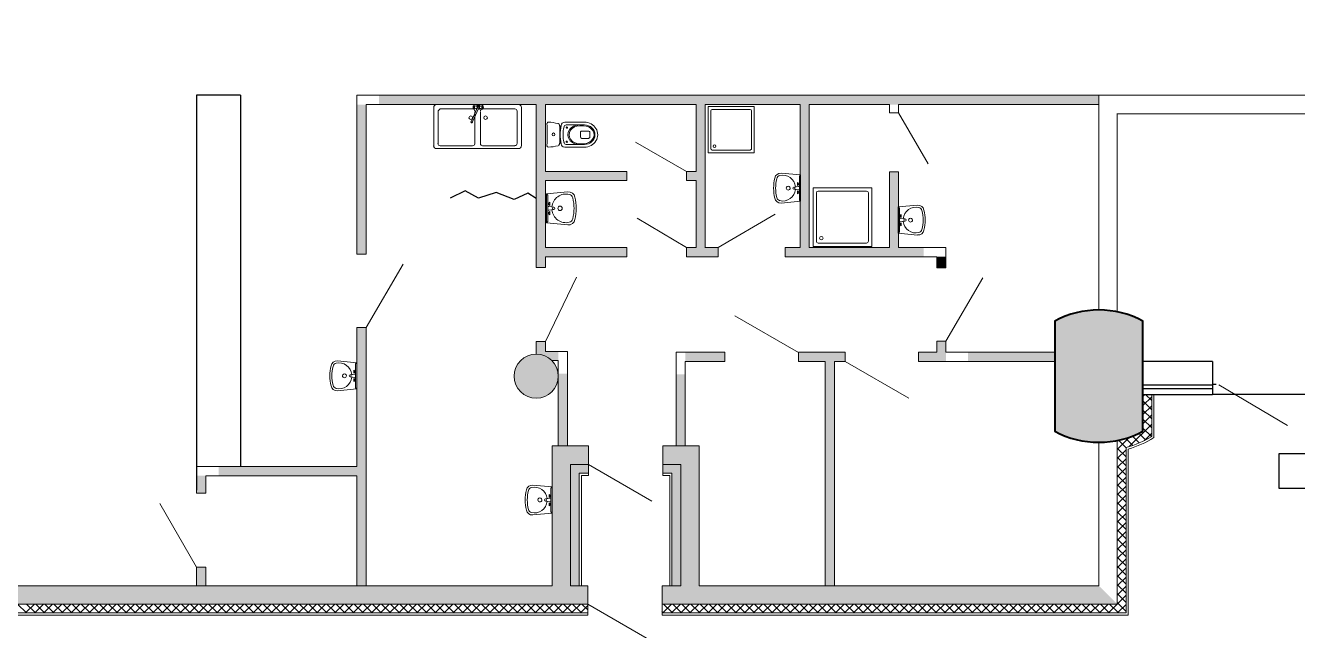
# Model space of a CAD drawing. Header units: millimetres. Extents: x 72919 to 485785, y -53256 to 338519.
# Drawn here: x 237839 to 255138, y 34315 to 42545 of the extents above; entities that cross this region are included whole.
import ezdxf

# ---------------------------------------------------------------- set-up
doc = ezdxf.new("R2010")
doc.units = ezdxf.units.MM
doc.linetypes.add('CONTI', pattern=[0])
doc.layers.add('1', color=7, linetype='Continuous')
for name, color, linetype, lineweight in [('door', 177, 'Continuous', 9), ('equipments', 137, 'CONTI', 20), ('wall', 5, 'Continuous', 40)]:
    doc.layers.add(name, color=color, linetype=linetype, lineweight=lineweight)

# ---------------------------------------------------------------- blocks, each defined once
blk = doc.blocks.new('Пилон 1')
at = {"layer": 'wall', "lineweight": 9, "ltscale": 400, "true_color": 0x000000}
h = blk.add_hatch(color=18, dxfattribs=at)
h.dxf.hatch_style = 1
edge = h.paths.add_edge_path()
edge.add_line((600, -750), (600, 750))
edge.add_arc((0, -375), 1275, 61.9275, 118.0725)
edge.add_line((-600, 750), (-600, -750))
edge.add_arc((0, 375), 1275, 241.9275, 298.0725)
at = {"layer": 'wall', "color": 0, "ltscale": 400}
blk.add_lwpolyline([(600, -750), (600, 750, 0.25), (-600, 750), (-600, -750, 0.25), (600, -750)], format="xyb", dxfattribs=at)
blk = doc.blocks.new('ваааа')
at = {"layer": 'equipments'}
for p, q in [((-369642, -1782120), (-369672, -1782444)), ((-369201, -1782120), (-369642, -1782120)), ((-369621, -1782139), (-369642, -1782120)), ((-369450, -1782139), (-369621, -1782139)), ((-369518, -1782170), (-369493, -1782145)), ((-369518, -1782170), (-369468, -1782170)), ((-369468, -1782170), (-369493, -1782145)), ((-369450, -1782139), (-369450, -1782154)), ((-369421, -1782139), (-369450, -1782139)), ((-369450, -1782154), (-369439, -1782231)), ((-369421, -1782139), (-369393, -1782139)), ((-369393, -1782154), (-369402, -1782231)), ((-369393, -1782139), (-369221, -1782139)), ((-369393, -1782139), (-369393, -1782154)), ((-369378, -1782170), (-369353, -1782145)), ((-369328, -1782170), (-369378, -1782170)), ((-369328, -1782170), (-369353, -1782145)), ((-369221, -1782139), (-369201, -1782120)), ((-369201, -1782120), (-369171, -1782444))]:
    blk.add_line(p, q, dxfattribs=at)
blk.add_circle((-369421, -1782231), 18.6, dxfattribs=at)
for centre, radius, start, end in [((-369425, -1782416), 213, 94.8865, 193.5636), ((-369421, -1782326), 33.3, 89.9999, 269.9999), ((-369421, -1782326), 33.3, 269.9999, 89.9999), ((-369418, -1782416), 213, 346.4205, 84.8429), ((-369572, -1782453), 100, 174.8668, 259.4494), ((-369568, -1782454), 65, 190.4709, 259.3154), ((-369421, -1781831), 740, 256.7936, 269.992), ((-369418, -1781846), 691, 256.4574, 269.7643), ((-369424, -1781846), 691, 270.2355, 283.5424), ((-369421, -1781831), 740, 270.0079, 283.2062), ((-369274, -1782454), 65, 280.6844, 349.5289), ((-369271, -1782453), 100, 280.5504, 5.133)]:
    blk.add_arc(centre, radius, start, end, dxfattribs=at)
blk = doc.blocks.new('пренпее')
at = {"layer": 'equipments'}
for p, q in [((-370214, -1782523), (-370482, -1782523)), ((-370214, -1782561), (-370462, -1782561)), ((-370229, -1782571), (-370278, -1782571)), ((-370249, -1782644), (-370160, -1782644)), ((-370214, -1782827), (-370463, -1782826)), ((-370229, -1782817), (-370278, -1782817)), ((-370269, -1782724), (-370269, -1782664)), ((-370249, -1782744), (-370161, -1782744)), ((-370141, -1782724), (-370140, -1782664)), ((-370214, -1782864), (-370483, -1782864))]:
    blk.add_line(p, q, dxfattribs=at)
for centre, radius in [((-370453, -1782597), 10), ((-370635, -1782690), 20), ((-370454, -1782790), 10)]:
    blk.add_circle(centre, radius, dxfattribs=at)
for centre, radius, start, end in [((-373897, -1782689), 3177, 357.2325, 2.6453), ((-370703, -1782543), 20, 89.9389, 179.9389), ((-370721, -1783066), 543, 74.2418, 88.1438), ((-370577, -1782566), 23.8, 8.4054, 81.4725), ((-371863, -1782691), 1316, 354.2712, 5.6067), ((-370541, -1782564), 12.3, 173.1661, 332.2117), ((-369976, -1782694), 568, 167.4216, 192.454), ((-370482, -1782571), 47.9, 89.9389, 179.1236), ((-370097, -1782694), 408, 165.0277, 194.8502), ((-370462, -1782591), 30, 89.9389, 179.9389), ((-370249, -1782664), 20, 89.9389, 179.9389), ((-370160, -1782664), 20, 359.9389, 89.9389), ((-370577, -1782819), 23.8, 278.4054, 351.4725), ((-370542, -1782821), 12.2, 24.5514, 187.3037), ((-370483, -1782816), 47.9, 179.9389, 269.9389), ((-370463, -1782796), 30, 179.9389, 269.9389), ((-370249, -1782724), 20, 179.9389, 269.9389), ((-370161, -1782724), 20, 269.9389, 359.9389), ((-370704, -1782843), 20, 179.9389, 269.9389), ((-370720, -1782320), 543, 271.7341, 285.6361)]:
    blk.add_arc(centre, radius, start, end, dxfattribs=at)
for centre, major_axis, ratio, start_param, end_param in [((-370282, -1782694), (158, 0), 0.838996, 1.570796, 4.712389), ((-370278, -1782694), (146, 0), 0.838114, 1.570796, 4.712389), ((-370229, -1782694), (146, 0), 0.838114, 4.712389, 7.853982), ((-370214, -1782694), (180, 0), 0.945693, 4.712389, 7.853982), ((-370214, -1782694), (143, 0), 0.925942, -1.570796, 1.570796)]:
    blk.add_ellipse(centre, major_axis=major_axis, ratio=ratio, start_param=start_param, end_param=end_param, dxfattribs=at)
blk = doc.blocks.new('цукенгш')
at = {"layer": 'equipments'}
for p, q in [((-371910, -1780247), (-371910, -1780840)), ((-371295, -1780226), (-371888, -1780226)), ((-371274, -1780840), (-371274, -1780247)), ((-371888, -1780861), (-371295, -1780861))]:
    blk.add_line(p, q, dxfattribs=at)
blk.add_lwpolyline([(-371952, -1780184), (-371952, -1780904), (-371232, -1780904), (-371232, -1780184)], close=True, dxfattribs=at)
blk.add_circle((-371334, -1780802), 21.2, dxfattribs=at)
for centre, start, end in [((-371888, -1780247), 90.0001, 180.0001), ((-371295, -1780247), 0.0001, 90.0001), ((-371888, -1780840), 180.0001, 270.0001), ((-371295, -1780840), 270.0001, 0.0001)]:
    blk.add_arc(centre, 21.2, start, end, dxfattribs=at)

msp = doc.modelspace()

# ---------------------------------------------------------------- hatches: boundary and pattern name
at = {"ltscale": 500, "true_color": 0x000000}
h = msp.add_hatch(color=18, dxfattribs=at)
h.dxf.hatch_style = 1
h.paths.add_polyline_path([(242470.07017, 41469.5098), (242345.07014, 41469.5098), (242345.07016, 39435.72336), (242470.0702, 39435.72336)])
h.paths.add_polyline_path([(244785.43379, 41594.99944), (243101.68817, 41594.99944), (243114.44568, 41469.5098), (244785.43379, 41469.5098)])
h.paths.add_polyline_path([(243101.68817, 41594.99944), (242645.07015, 41594.99944), (242645.06778, 41469.5098), (243114.44568, 41469.5098)])
h.paths.add_polyline_path([(245976.81765, 41594.99944), (244785.43379, 41594.99944), (244785.43379, 41469.5098), (244785.43379, 41469.5098), (244785.43378, 39254.8106), (244910.43375, 39254.8106), (244910.43375, 39399.8106), (246018.46975, 39399.8106), (246018.46975, 39524.8106), (244910.43375, 39524.8106), (244910.43377, 40434.66022), (246018.46975, 40434.6602), (246018.46975, 40559.40638), (244910.43375, 40559.65906), (244910.43376, 41469.5098), (245976.81765, 41469.5098)])
h.paths.add_polyline_path([(252435.43142, 41594.93111), (245976.81765, 41594.99944), (245976.81765, 41469.5098), (246958.46975, 41469.5098), (246958.46975, 40559.6602), (246828.46975, 40559.40638), (246828.46975, 40434.6602), (246958.46975, 40434.6602), (246958.46975, 39524.8106), (246828.46975, 39524.8106), (246828.46975, 39399.81063), (247258.46975, 39399.81062), (247258.46975, 39524.8106), (247083.46975, 39524.8106), (247083.46975, 41469.5098), (248373.46975, 41469.5098), (248498.46975, 41469.5098), (249588.46982, 41469.50981), (249588.46972, 41469.5098), (249713.46971, 41469.5098), (249713.46973, 41469.50981), (252435.43261, 41469.5098)])
h = msp.add_hatch(color=18, dxfattribs=at)
h.dxf.hatch_style = 1
h.paths.add_polyline_path([(248168.46975, 39399.81059), (248168.46975, 39524.81059), (248373.94205, 39524.81059), (248373.46816, 41469.5098), (248498.46975, 41469.5098), (248498.46978, 39524.81059), (249588.46975, 39524.81062), (249588.46975, 40554.54399), (249713.46973, 40554.544), (249713.46973, 39524.8106), (250055.47433, 39524.74226), (250055.47197, 39399.8106)])
h = msp.add_hatch(color=18, dxfattribs=at)
h.dxf.hatch_style = 1
h.paths.add_polyline_path([(250230.47316, 39249.8106), (250355.47316, 39249.8106), (250355.47315, 39399.8106), (250230.47315, 39399.8106)])
h = msp.add_hatch(color=18, dxfattribs=at)
h.dxf.hatch_style = 1
h.paths.add_polyline_path([(242344.07015, 36544.99944), (240465.26432, 36544.99944), (240465.26195, 36419.99944), (242344.07015, 36419.99944)])
h.paths.add_polyline_path([(240290.26432, 36420.10574), (240165.26432, 36420.10574), (240165.26432, 36223.00478), (240165.26432, 36184.99944), (240290.26432, 36184.99944)])
h.paths.add_polyline_path([(240290.26432, 35174.99944), (240165.26432, 35174.99944), (240165.26432, 34924.99944), (240290.26432, 34924.99944)])
h.paths.add_polyline_path([(242470.07014, 37774.99944), (242345.07014, 37774.99944), (242345.07014, 36544.99944), (242344.07015, 36419.99944), (242345.07015, 36419.99944), (242345.07015, 34924.99944), (242470.07015, 34924.99944)])
h.paths.add_polyline_path([(242470.07014, 38435.42315), (242345.07014, 38435.42315), (242345.07014, 37774.99944), (242470.07014, 37774.99944)])
h = msp.add_hatch(color=18, dxfattribs=at)
h.dxf.hatch_style = 1
h.paths.add_polyline_path([(244910.43377, 38244.8106), (244785.43379, 38244.8106), (244785.43379, 38074.99944, -0.2005261299), (244998.87852, 37985.8106), (245085.50211, 37985.8106), (245085.50211, 38110.8106), (244910.43377, 38110.8106)])
h.paths.add_polyline_path([(245210.43377, 37774.99944), (245085.43378, 37774.99944), (245085.43379, 36824.99944), (245210.43378, 36824.99944)])
h.paths.add_polyline_path([(245210.43377, 37810.8106), (245085.43378, 37810.81297), (245085.43378, 37774.99944), (245210.43377, 37774.99944)])
h = msp.add_hatch(color=18, dxfattribs=at)
h.dxf.hatch_style = 1
h.paths.add_polyline_path([(250230.47318, 38099.99944), (249985.47318, 38099.99944), (249985.47318, 37974.99944), (250355.47081, 37974.99944), (250355.47318, 38099.93111), (250355.47318, 38249.8106), (250230.47318, 38249.8106)])
h.paths.add_polyline_path([(251835.43379, 37974.99944), (251835.43379, 38099.99944), (250655.47318, 38099.99944), (250655.47081, 37974.99944)])
h = msp.add_hatch(color=18, dxfattribs=at)
h.dxf.hatch_style = 1
edge = h.paths.add_edge_path()
edge.add_arc((244785.43379, 37774.99944), 300, 0, 360)
h = msp.add_hatch(color=18, dxfattribs=at)
h.dxf.hatch_style = 1
h.paths.add_polyline_path([(246810.76165, 37774.99944), (246685.76166, 37774.99944), (246685.76166, 36824.99944), (246810.76165, 36824.99944)])
h.paths.add_polyline_path([(246810.76165, 37799.99944), (246685.76166, 37800.00181), (246685.76166, 37774.99944), (246810.76165, 37774.99944)])
h.paths.add_polyline_path([(247350.76341, 38099.99944), (246810.69332, 38099.99944), (246810.69332, 37974.99944), (247350.76342, 37974.99944)])
h.paths.add_polyline_path([(248985.47318, 38099.99944), (248350.76341, 38099.99944), (248350.76342, 37974.99944), (248715.48711, 37974.99944), (248715.48711, 37774.99944), (248840.48711, 37774.99944), (248840.48711, 37974.99943), (248985.47318, 37974.99943)])
h.paths.add_polyline_path([(248840.48711, 37774.99944), (248715.48711, 37774.99944), (248715.48711, 37142.77889), (248840.48711, 37142.77652)])
h.paths.add_polyline_path([(248840.48711, 37142.77652), (248715.48711, 37142.77889), (248715.48711, 35171.81691, -0.0952126726), (248840.48711, 35077.54432)])
h.paths.add_polyline_path([(248840.48711, 35077.54432, 0.0952126726), (248715.48711, 35171.81691), (248715.48711, 34924.99944), (248840.48711, 34924.99944)])
h = msp.add_hatch(color=18, dxfattribs=at)
h.dxf.hatch_style = 1
h.paths.add_polyline_path([(214453.87164, 34924.99944), (214391.11972, 34674.99944), (245480.76167, 34674.99944), (245480.76167, 34924.99944), (245250.76166, 34924.99944), (245250.76166, 36574.99944), (245495.76166, 36574.99944), (245495.76166, 36824.99944), (245000.76166, 36824.99944), (245000.76166, 34924.99944)])
h = msp.add_hatch(color=18, dxfattribs=at)
h.dxf.hatch_style = 1
h.paths.add_polyline_path([(252685.61146, 34674.99944), (252435.61146, 34924.99944), (247000.76166, 34924.99944), (247000.76166, 36824.99944), (246505.76166, 36824.99944), (246505.76166, 36574.99944), (246750.76166, 36574.99944), (246750.76166, 34924.99944), (246495.76167, 34924.99944), (246495.76167, 34674.99944)])
at = {"layer": '1', "ltscale": 500, "true_color": 0x000000}
h = msp.add_hatch(color=18, dxfattribs=at)
h.dxf.hatch_style = 1
h.paths.add_polyline_path([(252685.5776, 41344.99944), (252435.5776, 41594.99944), (252435.5776, 38650.22065), (252685.5776, 38650.22065), (252685.5776, 41344.99944)], flags=0)
h = msp.add_hatch(color=18, dxfattribs=at)
h.dxf.hatch_style = 1
h.paths.add_polyline_path([(252435.5776, 41594.99944), (252685.5776, 41344.99944), (255483.84635, 41344.99944), (255483.84635, 41594.99944), (252435.5776, 41594.99944)], flags=0)
h = msp.add_hatch(color=18, dxfattribs=at)
h.dxf.hatch_style = 1
h.paths.add_polyline_path([(252435.61146, 34924.99944), (252685.61146, 34674.99944), (252685.61146, 36899.78501), (252435.61146, 36899.78501), (252435.61146, 34924.99944)], flags=0)
at = {"layer": 'wall', "lineweight": 18, "ltscale": 0.007407, "true_color": 0x000000}
h = msp.add_hatch(color=18, dxfattribs=at)
h.dxf.hatch_style = 1
h.paths.add_polyline_path([(245370.76166, 36454.99944), (245495.76166, 36454.99944), (245495.76166, 36574.99944), (245250.76166, 36574.99944), (245250.76166, 34924.99944), (245370.76166, 34924.99944)])
h = msp.add_hatch(color=18, dxfattribs=at)
h.dxf.hatch_style = 1
h.paths.add_polyline_path([(246750.76166, 36574.99944), (246505.76166, 36574.99944), (246505.76166, 36454.99944), (246630.76166, 36454.99944), (246630.76166, 34924.99944), (246750.76166, 34924.99944)])

# ---------------------------------------------------------------- linework, layer by layer
at = {"color": 18, "ltscale": 500, "true_color": 0x000000}
for p, q in [((240165.26426, 41594.50976), (240165.26432, 36223.00478)), ((240765.26426, 41594.50977), (240765.26432, 36544.99944)), ((253983.36745, 37974.99944), (253035.43379, 37974.99714)), ((253983.36745, 37974.99944), (253983.36745, 37524.99944)), ((253035.43379, 37654.63289), (253983.36745, 37654.63285)), ((253035.43379, 37604.98999), (253983.36745, 37604.98996)), ((253983.36745, 37664.998), (254033.16678, 37664.42164)), ((253035.43379, 37524.99945), (253983.36745, 37524.99941))]:
    msp.add_line(p, q, dxfattribs=at)
for points in [[(240765.26426, 41594.5098), (240165.26426, 41594.5098)], [(244785.43375, 40192.60343), (244671.17733, 40261.62824), (244487.03618, 40177.14467), (244241.67681, 40271.28996), (243997.65527, 40193.72637), (243818.76529, 40297.40214), (243612.92555, 40198.07962)], [(244785.43375, 40192.60343), (244671.17733, 40261.62824), (244487.03618, 40177.14467), (244241.67681, 40271.28996), (243997.65527, 40193.72637), (243818.76529, 40297.40214), (243612.92555, 40198.07962)], [(258483.61141, 37524.99944), (253983.36745, 37524.99944)]]:
    msp.add_lwpolyline(points, dxfattribs=at)
msp.add_lwpolyline([(254885.61238, 36724.781), (256580.7179, 36724.77808), (256580.71708, 36245.37839), (254885.61155, 36245.38131)], close=True, dxfattribs=at)
at = {"layer": 'door', "linetype": 'ByBlock', "ltscale": 100}
for p, q in [((250113.46974, 40661.72374), (249713.46968, 41354.54404)), ((246135.64942, 40959.40638), (246828.46975, 40559.40638)), ((247258.46975, 39524.81059), (248036.05318, 39977.98164)), ((246155.5304, 39924.8106), (246828.46975, 39524.8106)), ((242470.07014, 38435.42315), (242976.38477, 39297.18406)), ((244910.43377, 38244.8106), (245333.31962, 39119.49626)), ((250355.47316, 38249.8106), (250859.78779, 39111.57151)), ((247484.738, 38593.99945), (248350.76341, 38094.99946)), ((248985.47318, 37974.99946), (249851.49857, 37474.99944)), ((254999.18302, 37103.61986), (254067.4639, 37654.97865)), ((245495.76166, 36574.99944), (246356.78706, 36074.99944)), ((240165.26432, 35174.99944), (239665.26432, 36041.02485)), ((245485.76167, 34674.99944), (246346.78707, 34174.99944))]:
    msp.add_line(p, q, dxfattribs=at)
at = {"layer": 'equipments'}
for p, q in [((243391.05942, 41426.72604), (243391.05942, 40901.59015)), ((244544.78748, 41469.5098), (243429.2518, 41469.5098)), ((243450.02817, 41371.59015), (243450.02817, 40931.59015)), ((243918.55164, 41409.5098), (243478.55164, 41409.5098)), ((243988.2518, 41431.9191), (243904.53118, 41242.53104)), ((243918.94277, 41236.16027), (244002.6634, 41425.54833)), ((243927.12736, 41441.37001), (243926.31485, 41434.84298)), ((243926.31485, 41434.84298), (243926.31485, 41427.89705)), ((243926.31485, 41427.89705), (243927.12736, 41421.37001)), ((243928.6544, 41446.6909), (243927.12736, 41441.37001)), ((243927.12736, 41421.37001), (243928.6544, 41416.04913)), ((243930.71177, 41450.16387), (243928.6544, 41446.6909)), ((243928.6544, 41416.04913), (243930.71177, 41412.57616)), ((243935.88202, 41453.92264), (243930.71177, 41450.16387)), ((243933.05133, 41451.37001), (243930.71177, 41450.16387)), ((243930.71177, 41412.57616), (243933.05133, 41411.37001)), ((243935.88202, 41408.81739), (243930.71177, 41412.57616)), ((243935.39088, 41450.16387), (243933.05133, 41451.37001)), ((243933.05133, 41411.37001), (243935.39088, 41412.57616)), ((243937.44825, 41446.6909), (243935.39088, 41450.16387)), ((243935.39088, 41412.57616), (243937.44825, 41416.04913)), ((243938.68948, 41455.37001), (243935.88202, 41453.92264)), ((243935.88202, 41408.81739), (243938.68948, 41407.37001)), ((243938.97529, 41441.37001), (243937.44825, 41446.6909)), ((243937.44825, 41416.04913), (243938.97529, 41421.37001)), ((243941.49695, 41453.92264), (243938.68948, 41455.37001)), ((243976.1775, 41443.40184), (243938.68948, 41455.37001)), ((243976.1775, 41419.33819), (243938.68948, 41407.37001)), ((243938.68948, 41407.37001), (243941.49695, 41408.81739)), ((243939.78781, 41434.84298), (243938.97529, 41441.37001)), ((243938.97529, 41421.37001), (243939.78781, 41427.89705)), ((243939.78781, 41427.89705), (243939.78781, 41434.84298)), ((243943.96579, 41449.75508), (243941.49695, 41453.92264)), ((243941.49695, 41408.81739), (243943.96579, 41412.98495)), ((243945.79824, 41443.37001), (243943.96579, 41449.75508)), ((243943.96579, 41412.98495), (243945.79824, 41419.37001)), ((243946.77326, 41435.53757), (243945.79824, 41443.37001)), ((243945.79824, 41419.37001), (243946.77326, 41427.20246)), ((243946.77326, 41427.20246), (243946.77326, 41435.53757)), ((243950.02817, 40931.59015), (243950.02817, 41371.59015)), ((243981.55476, 41439.87001), (243979.53546, 41434.32203)), ((243979.53546, 41434.32203), (243979.53546, 41428.41799)), ((243979.53546, 41428.41799), (243981.55476, 41422.87001)), ((243982.42078, 41439.37001), (243980.52026, 41434.14838)), ((243980.52026, 41434.14838), (243980.52026, 41428.59164)), ((243980.52026, 41428.59164), (243982.42078, 41423.37001)), ((243985.3498, 41444.39277), (243981.55476, 41439.87001)), ((243981.55476, 41422.87001), (243985.3498, 41418.34726)), ((243985.99259, 41443.62673), (243982.42078, 41439.37001)), ((243982.42078, 41423.37001), (243985.99259, 41419.1133)), ((243990.46285, 41447.34479), (243985.3498, 41444.39277)), ((243985.3498, 41418.34726), (243988.39873, 41416.58696)), ((243990.80487, 41446.4051), (243985.99259, 41443.62673)), ((243985.99259, 41419.1133), (243988.39873, 41417.72412)), ((243987.61693, 41436.37001), (243986.42911, 41433.1065)), ((243986.42911, 41433.1065), (243986.42911, 41429.63353)), ((243989.84931, 41439.03046), (243987.61693, 41436.37001)), ((243991.13489, 41437.49837), (243989.34898, 41435.37001)), ((243992.85699, 41440.76694), (243989.84931, 41439.03046)), ((243996.27719, 41448.37001), (243990.46285, 41447.34479)), ((243996.27719, 41447.37001), (243990.80487, 41446.4051)), ((243993.54103, 41438.88755), (243991.13489, 41437.49837)), ((243996.27719, 41441.37001), (243992.85699, 41440.76694)), ((243996.27719, 41439.37001), (243993.54103, 41438.88755)), ((244002.09153, 41447.34479), (243996.27719, 41448.37001)), ((244001.74951, 41446.4051), (243996.27719, 41447.37001)), ((243999.69739, 41440.76694), (243996.27719, 41441.37001)), ((243999.01335, 41438.88755), (243996.27719, 41439.37001)), ((244001.41949, 41437.49837), (243999.01335, 41438.88755)), ((244002.70506, 41439.03046), (243999.69739, 41440.76694)), ((244003.20539, 41435.37001), (244001.41949, 41437.49837)), ((244006.56179, 41443.62673), (244001.74951, 41446.4051)), ((244007.20458, 41444.39277), (244002.09153, 41447.34479)), ((244004.93744, 41436.37001), (244002.70506, 41439.03046)), ((244004.15565, 41432.7592), (244003.20539, 41435.37001)), ((244004.15565, 41425.43831), (244004.93744, 41426.37001)), ((244004.15565, 41417.72412), (244006.56179, 41419.1133)), ((244004.15565, 41416.58696), (244007.20458, 41418.34726)), ((244006.12527, 41433.1065), (244004.93744, 41436.37001)), ((244004.93744, 41426.37001), (244006.12527, 41429.63353)), ((244006.12527, 41429.63353), (244006.12527, 41433.1065)), ((244010.13359, 41439.37001), (244006.56179, 41443.62673)), ((244006.56179, 41419.1133), (244010.13359, 41423.37001)), ((244010.99962, 41439.87001), (244007.20458, 41444.39277)), ((244007.20458, 41418.34726), (244010.99962, 41422.87001)), ((244012.03411, 41434.14838), (244010.13359, 41439.37001)), ((244010.13359, 41423.37001), (244012.03411, 41428.59164)), ((244013.01892, 41434.32203), (244010.99962, 41439.87001)), ((244010.99962, 41422.87001), (244013.01892, 41428.41799)), ((244012.03411, 41428.59164), (244012.03411, 41434.14838)), ((244013.01892, 41428.41799), (244013.01892, 41434.32203)), ((244016.37687, 41443.40184), (244053.86489, 41455.37001)), ((244016.37687, 41419.33819), (244053.86489, 41407.37001)), ((244026.96417, 41371.59015), (244026.96417, 40931.59015)), ((244046.75614, 41443.37001), (244045.78111, 41435.53757)), ((244045.78111, 41435.53757), (244045.78111, 41427.20246)), ((244045.78111, 41427.20246), (244046.75614, 41419.37001)), ((244048.58858, 41449.75508), (244046.75614, 41443.37001)), ((244046.75614, 41419.37001), (244048.58858, 41412.98495)), ((244051.05743, 41453.92264), (244048.58858, 41449.75508)), ((244048.58858, 41412.98495), (244051.05743, 41408.81739)), ((244053.86489, 41455.37001), (244051.05743, 41453.92264)), ((244051.05743, 41408.81739), (244053.86489, 41407.37001)), ((244053.57909, 41441.37001), (244052.76657, 41434.84298)), ((244052.76657, 41434.84298), (244052.76657, 41427.89705)), ((244052.76657, 41427.89705), (244053.57909, 41421.37001)), ((244055.10612, 41446.6909), (244053.57909, 41441.37001)), ((244053.57909, 41421.37001), (244055.10612, 41416.04913)), ((244056.67236, 41453.92264), (244053.86489, 41455.37001)), ((244053.86489, 41407.37001), (244056.67236, 41408.81739)), ((244057.16349, 41450.16387), (244055.10612, 41446.6909)), ((244055.10612, 41416.04913), (244057.16349, 41412.57616)), ((244495.48764, 41409.5098), (244055.48764, 41409.5098)), ((244056.67236, 41453.92264), (244061.8426, 41450.16387)), ((244056.67236, 41408.81739), (244061.8426, 41412.57616)), ((244059.50305, 41451.37001), (244057.16349, 41450.16387)), ((244057.16349, 41412.57616), (244059.50305, 41411.37001)), ((244061.8426, 41450.16387), (244059.50305, 41451.37001)), ((244059.50305, 41411.37001), (244061.8426, 41412.57616)), ((244063.89997, 41446.6909), (244061.8426, 41450.16387)), ((244061.8426, 41412.57616), (244063.89997, 41416.04913)), ((244065.42701, 41441.37001), (244063.89997, 41446.6909)), ((244063.89997, 41416.04913), (244065.42701, 41421.37001)), ((244066.23953, 41434.84298), (244065.42701, 41441.37001)), ((244065.42701, 41421.37001), (244066.23953, 41427.89705)), ((244066.23953, 41427.89705), (244066.23953, 41434.84298)), ((244525.48764, 40939.5098), (244525.48764, 41379.5098)), ((244584.78739, 40909.51051), (244584.89276, 41429.2347)), ((243897.46814, 41231.4249), (243897.26887, 41228.03627)), ((243897.26887, 41228.03627), (243898.26256, 41224.76276)), ((243897.46814, 41231.4249), (243898.13612, 41235.37173)), ((243898.13612, 41235.37173), (243897.91693, 41231.64423)), ((243897.91693, 41231.64423), (243899.00999, 41228.04337)), ((243899.64113, 41238.77626), (243898.13612, 41235.37173)), ((243898.26256, 41224.76276), (243900.32934, 41221.99919)), ((243899.00999, 41228.04337), (243901.28345, 41225.00345)), ((243902.25041, 41241.44719), (243899.64113, 41238.77626)), ((243900.32934, 41223.24036), (243903.21994, 41221.32008)), ((243901.28345, 41225.00345), (243904.46311, 41222.89113)), ((243904.53118, 41242.53104), (243902.25041, 41241.44719)), ((243903.21994, 41221.32008), (243906.58571, 41220.47468)), ((243904.46311, 41222.89113), (243908.16545, 41221.9612)), ((243906.58571, 41220.47468), (243910.02068, 41220.80615)), ((243908.16545, 41221.9612), (243911.94392, 41222.32581)), ((243910.02068, 41220.80615), (243913.11055, 41222.27449)), ((243911.94392, 41222.32581), (243915.34277, 41223.94099)), ((243913.11055, 41221.03332), (243915.48262, 41223.46144)), ((243915.34277, 41223.94099), (243917.95206, 41226.61192)), ((243915.48262, 41223.46144), (243917.95206, 41226.61192)), ((243917.95206, 41226.61192), (243919.45706, 41230.01645)), ((243919.67626, 41233.74395), (243918.94277, 41236.16027)), ((243919.45706, 41230.01645), (243919.67626, 41233.74395)), ((243429.58289, 40869.5098), (243929.58289, 40869.5098)), ((243478.55164, 40909.5098), (243918.55164, 40909.5098)), ((243929.58289, 40869.5098), (244544.4564, 40869.5098)), ((244055.48764, 40909.5098), (244495.48764, 40909.5098)), ((248595.83102, 39609.12589), (248595.83215, 40267.95168)), ((248619.36169, 40291.48113), (249278.18748, 40291.48)), ((249301.72291, 40267.95046), (249301.72178, 39609.12468)), ((249278.19224, 39585.59522), (248619.36646, 39585.59636))]:
    msp.add_line(p, q, dxfattribs=at)
msp.add_lwpolyline([(249348.77603, 40338.53886), (249348.77466, 39538.53612), (248548.77192, 39538.53749), (248548.77329, 40338.54023)], close=True, dxfattribs=at)
for centre, radius in [((243894.12218, 41290.39233), 25), ((244096.24966, 41290.39233), 25), ((248662.38853, 39652.14774), 23.52949)]:
    msp.add_circle(centre, radius, dxfattribs=at)
for centre, radius, start, end in [((243428.26789, 41431.88517), 37.63749, 88.502017235, 187.374008195), ((243495.7893, 41366.86603), 45.96011, 112.306634791, 174.235261036), ((243918.55164, 41379.5098), 30, 0, 90), ((243996.27719, 41431.37001), 30, 27.976526428, 152.023473572), ((243996.27719, 41431.37001), 30, 207.976526314, 231.551574318), ((243993.44708, 41432.1672), 5.20119, 138.009019053, 182.734067324), ((243996.27719, 41431.37001), 30, 262.00405125, 332.023473572), ((243995.94895, 41430.69769), 8.46167, 322.515116374, 14.100815108), ((244055.48764, 41379.5098), 30, 90, 180), ((244495.48764, 41379.5098), 30, 0, 90), ((244544.78748, 41429.5098), 40, 0, 90), ((243429.58289, 40909.5098), 40, 180, 270), ((243478.55164, 40939.5098), 30, 180, 270), ((243918.55164, 40939.5098), 30, 270, 0), ((244055.48764, 40939.5098), 30, 180, 270), ((244493.84737, 40939.90914), 30, 270, 0), ((244542.57974, 40910.47984), 40.57139, 270.333842246, 359.195012418), ((248619.36165, 40267.95164), 23.52949, 89.999901603, 179.999901603), ((249278.19342, 40267.9505), 23.52949, 359.999901603, 89.999901603), ((248619.3665, 39609.12585), 23.52949, 179.999901603, 269.999901603), ((249278.19228, 39609.12472), 23.52949, 269.999901603, 359.999901603)]:
    msp.add_arc(centre, radius, start, end, dxfattribs=at)
at = {"layer": 'wall', "color": 18, "lineweight": 18, "ltscale": 0.007407, "true_color": 0x000000}
for p, q in [((242345.07016, 39435.72336), (242345.07014, 41594.5098)), ((252435.43379, 39525.8106), (252435.43379, 41594.99945)), ((242470.0702, 39435.72336), (242470.07017, 41469.5098)), ((242470.07017, 41469.5098), (244785.43379, 41469.5098)), ((244785.43379, 41469.5098), (244785.43378, 39254.8106)), ((244910.43376, 41469.5098), (244910.43375, 40559.65906)), ((244910.43376, 41469.5098), (246958.46975, 41469.5098)), ((248373.46975, 41469.5098), (247083.46975, 41469.5098)), ((247083.46975, 41469.5098), (247083.46975, 39524.8106)), ((248373.46975, 39524.8106), (248373.46975, 41469.5098)), ((248498.46975, 39524.8106), (248498.46975, 41469.5098)), ((248498.46975, 41469.5098), (249588.46982, 41469.5098)), ((249588.46972, 41354.54399), (249588.46982, 41469.5098)), ((249713.46971, 41354.544), (249588.46972, 41354.54399)), ((249713.46973, 41469.5098), (249713.46971, 41354.544)), ((249713.46973, 41469.5098), (252435.43379, 41469.5098)), ((252435.43379, 38674.99944), (252435.43379, 41470.5098)), ((252685.5776, 38650.22065), (252685.5776, 41345.36599)), ((244910.43375, 40559.65906), (246018.46975, 40559.40638)), ((246018.46975, 40559.40638), (246018.46975, 40434.6602)), ((246828.46975, 40559.40638), (246828.46975, 40434.6602)), ((249713.46973, 40554.544), (249713.46975, 39524.8106)), ((244910.43377, 40434.6602), (244910.43375, 39524.8106)), ((246958.46975, 40434.6602), (246958.46975, 39524.8106)), ((244910.43375, 39524.8106), (246018.46975, 39524.8106)), ((246018.46975, 39524.8106), (246018.46975, 39399.8106)), ((246958.46975, 39524.8106), (246828.46975, 39524.8106)), ((246828.46975, 39399.81063), (246828.46975, 39524.8106)), ((247078.46975, 39524.8106), (247258.46975, 39524.8106)), ((247258.46975, 39524.8106), (247258.46975, 39399.81062)), ((248373.46975, 39524.81059), (248168.46975, 39524.81059)), ((248168.46975, 39524.81059), (248168.46975, 39399.81059)), ((248736.26899, 39524.8106), (249588.46975, 39524.8106)), ((249713.46975, 39524.8106), (250355.47315, 39524.8106)), ((250355.47315, 39524.8106), (250355.47316, 39249.8106)), ((244910.43375, 39254.8106), (244910.43375, 39399.8106)), ((244910.43375, 39399.8106), (246018.46975, 39399.8106)), ((247258.46975, 39399.81062), (246828.46975, 39399.81063)), ((248168.46975, 39399.81059), (248821.16557, 39399.8106)), ((250230.47315, 39399.8106), (248736.26899, 39399.8106)), ((250230.47316, 39249.8106), (250230.47315, 39399.8106)), ((244785.43376, 39254.8106), (244910.43375, 39254.8106)), ((242344.36844, 38435.42315), (242470.07014, 38435.42315)), ((242345.07014, 38435.42315), (242345.07014, 36544.99944)), ((242470.07014, 38435.42315), (242470.07015, 34924.99943)), ((244785.43379, 38074.44769), (244785.43379, 38244.8106)), ((244785.43379, 38244.8106), (244910.43377, 38244.8106)), ((244910.43377, 38244.8106), (244910.43377, 38110.8106)), ((250230.47318, 38099.99944), (250230.47318, 38249.8106)), ((250230.47318, 38249.8106), (250355.47318, 38249.8106)), ((250355.47318, 38249.8106), (250355.47318, 38099.99944)), ((244910.43377, 38110.8106), (245210.43377, 38110.8106)), ((245210.43377, 38110.8106), (245210.43378, 36824.99944)), ((248985.47318, 38099.99944), (248350.76341, 38099.99944)), ((248985.47318, 37974.99943), (248985.47318, 38099.99944)), ((250230.47318, 38099.99944), (249985.47318, 38099.99944)), ((249985.47318, 38099.99944), (249985.47318, 37974.99944)), ((251835.43379, 38099.99944), (250355.47318, 38099.99944)), ((248840.48711, 34924.99943), (248840.48711, 37974.99943)), ((248840.48711, 37974.99943), (248985.47318, 37974.99943)), ((249985.47318, 37974.99944), (251835.43379, 37974.99944)), ((253150.09674, 36951.96695), (253035.43379, 37066.6299)), ((245000.76166, 36824.99944), (245000.76166, 34924.99944)), ((245495.76166, 36824.99944), (245000.76166, 36824.99944)), ((245495.76166, 36574.99944), (245495.76166, 36824.99944)), ((247000.76166, 36824.99944), (246505.76166, 36824.99944)), ((246505.76166, 36574.99944), (246505.76166, 36824.99944)), ((247000.76166, 36824.99944), (247000.76166, 34924.99944)), ((240165.2643, 36544.99944), (242345.07015, 36544.99944)), ((240165.26432, 36544.99944), (240165.26432, 36184.99944)), ((245250.76166, 36574.99944), (245250.76166, 34924.99944)), ((245495.76166, 36574.99944), (245250.76166, 36574.99944)), ((245495.76166, 36424.99944), (245495.76166, 36574.99944)), ((246750.76166, 36574.99944), (246505.76166, 36574.99944)), ((246505.76166, 36424.99944), (246505.76166, 36574.99944)), ((246750.76166, 36574.99944), (246750.76166, 34924.99944)), ((242345.07015, 36419.99944), (242345.07015, 34924.99943)), ((245370.76166, 36454.99944), (245370.76166, 34924.99898)), ((245495.76166, 36454.99944), (245370.76166, 36454.99944)), ((245400.76166, 36424.99944), (245400.76166, 34924.99898)), ((245495.76166, 36424.99944), (245400.76166, 36424.99944)), ((246630.76166, 36454.99944), (246505.76166, 36454.99944)), ((246600.76166, 36424.99944), (246505.76166, 36424.99944)), ((246600.76166, 36424.99944), (246600.76166, 34924.99944)), ((246630.76166, 36454.99944), (246630.76166, 34924.99944)), ((240165.26432, 36184.99944), (240290.26432, 36184.99944)), ((240165.26432, 34924.99943), (240165.26432, 35174.99944)), ((240165.26432, 35174.99944), (240290.26432, 35174.99944)), ((240290.26432, 35174.99944), (240290.26432, 34924.99943)), ((245000.76166, 34924.99944), (214450.23712, 34924.99944)), ((245485.76166, 34924.99944), (245250.76166, 34924.99944)), ((245485.76167, 34674.99944), (245485.76166, 34924.99944)), ((214391.11972, 34674.99944), (245485.76167, 34674.99944))]:
    msp.add_line(p, q, dxfattribs=at)
at = {"layer": 'wall', "color": 18, "lineweight": 18, "ltscale": 0.007407, "true_color": 0x000000, "extrusion": (-0.707107, -0.707107, 0)}
msp.add_line((252805.61146, 36801.47747), (252703.57473, 36903.51421), dxfattribs=at)
at = {"layer": 'wall', "color": 18, "lineweight": 18, "ltscale": 0.007407, "true_color": 0x000000, "extrusion": (1, 0, 0)}
msp.add_line((245485.76167, 34674.99944), (245485.76167, 34524.99944), dxfattribs=at)
at = {"layer": 'wall', "color": 18, "lineweight": 18, "ltscale": 0.007407, "true_color": 0x000000}
for points in [[(256563.84635, 41595.50981), (259710.55453, 41595.50981), (259710.55453, 42545.1949), (259960.55453, 42545.1949), (259960.55453, 41344.99944), (255865.84635, 41344.99944), (255865.84635, 41344.99944), (255485.84635, 41344.99944), (255485.84635, 41344.99944), (252685.5776, 41344.99944)], [(242345.07014, 41594.99944), (252435.43379, 41594.99945)], [(252435.43379, 41594.99945), (255485.84635, 41594.99945), (255485.84635, 41594.93111), (255865.84635, 41594.93111), (255865.84635, 41595.50981), (259710.55453, 41595.50981)], [(246828.46975, 40559.40638), (246958.46975, 40559.6602), (246958.46975, 41469.5098)], [(249713.46973, 40554.544), (249588.46972, 40554.54399), (249588.46975, 39524.8106)], [(246018.46975, 40434.6602), (244910.43377, 40434.66022)], [(246828.46975, 40434.6602), (246958.46975, 40434.6602)], [(248821.16557, 39524.8106), (248498.46975, 39524.81059)], [(242345.07014, 39435.72336), (242345.07014, 39435.72336), (242470.07016, 39435.72336), (242470.07016, 39435.72336)], [(250230.47316, 39249.8106), (250355.47316, 39249.8106)], [(247350.76341, 38099.99944), (246685.76166, 38099.99944), (246685.76166, 36824.99944)], [(247350.76341, 38099.99944), (247350.76342, 37974.99944), (246810.76165, 37974.99944), (246810.76165, 36824.99944)], [(248715.48711, 34924.99943), (248715.48711, 37974.99944), (248350.76342, 37974.99944), (248350.76341, 38099.99944)], [(244998.87852, 37985.8106), (245085.43378, 37985.8106), (245085.43379, 36824.99944)], [(253035.43379, 37375.29041), (253155.43379, 37495.29041)], [(253155.43379, 37317.86096), (253035.43379, 37437.86096)], [(253035.43379, 37251.54673), (253155.43379, 37371.54673)], [(253155.43379, 37194.11727), (253035.43379, 37314.11727)], [(253035.43379, 37127.80304), (253155.43379, 37247.80304)], [(246750.76166, 34924.99944), (246495.76166, 34924.99944), (246495.76167, 34674.99944), (252685.43379, 34674.99944), (252685.61146, 36899.78501)], [(252435.61329, 36874.99946), (252435.46515, 34924.99944), (247000.76166, 34924.99944)], [(252685.61146, 34674.99944), (252685.61146, 36899.78501)], [(252986.23376, 36868.34255), (252894.18646, 36960.38985)], [(252685.61146, 36654.23703), (252805.61146, 36774.23703)], [(252805.61146, 36805.83179), (252805.61146, 34554.99944)], [(252835.61146, 34524.99944), (252835.61146, 36782.34348)], [(252685.61146, 36530.49334), (252805.61146, 36650.49334)], [(242345.07015, 36419.99944), (240290.26432, 36419.99944), (240290.26432, 36184.99944)], [(252805.61146, 35935.27167), (252685.61146, 36055.27167)], [(252685.61146, 35911.77491), (252805.61146, 36031.77491)], [(252805.61146, 35811.52798), (252685.61146, 35931.52798)], [(252685.61146, 35788.03122), (252805.61146, 35908.03122)], [(252685.61146, 35664.28754), (252805.61146, 35784.28754)], [(252685.61146, 35540.54385), (252805.61146, 35660.54385)], [(252805.61146, 35440.29692), (252685.61146, 35560.29692)], [(252685.61146, 35416.80016), (252805.61146, 35536.80016)], [(252805.61146, 35316.55323), (252685.61146, 35436.55323)], [(252685.61146, 35293.05648), (252805.61146, 35413.05648)], [(252805.61146, 35192.80955), (252685.61146, 35312.80955)], [(252685.61146, 35169.31279), (252805.61146, 35289.31279)], [(252685.61146, 35045.5691), (252805.61146, 35165.5691)], [(252805.61146, 34945.32217), (252685.61146, 35065.32217)], [(252685.61146, 34921.82542), (252805.61146, 35041.82542)], [(252805.61146, 34821.57849), (252685.61146, 34941.57849)], [(252685.61146, 34798.08173), (252805.61146, 34918.08173)], [(214391.11972, 34674.99944), (245485.76167, 34674.99944)], [(237851.71704, 34554.99944), (237731.71704, 34674.99944)], [(237840.77415, 34554.99944), (237960.77415, 34674.99944)], [(237975.46073, 34554.99944), (237855.46073, 34674.99944)], [(237964.51783, 34554.99944), (238084.51783, 34674.99944)], [(238099.20441, 34554.99944), (237979.20441, 34674.99944)], [(238088.26152, 34554.99944), (238208.26152, 34674.99944)], [(238222.9481, 34554.99944), (238102.9481, 34674.99944)], [(238212.00521, 34554.99944), (238332.00521, 34674.99944)], [(238346.69179, 34554.99944), (238226.69179, 34674.99944)], [(238335.74889, 34554.99944), (238455.74889, 34674.99944)], [(238470.43547, 34554.99944), (238350.43547, 34674.99944)], [(238459.49258, 34554.99944), (238579.49258, 34674.99944)], [(238594.17916, 34554.99944), (238474.17916, 34674.99944)], [(238583.23627, 34554.99944), (238703.23627, 34674.99944)], [(238706.97995, 34554.99944), (238826.97995, 34674.99944)], [(238841.66653, 34554.99944), (238721.66653, 34674.99944)], [(238830.72364, 34554.99944), (238950.72364, 34674.99944)], [(238965.41022, 34554.99944), (238845.41022, 34674.99944)], [(238954.46733, 34554.99944), (239074.46733, 34674.99944)], [(239089.15391, 34554.99944), (238969.15391, 34674.99944)], [(239078.21101, 34554.99944), (239198.21101, 34674.99944)], [(239212.8976, 34554.99944), (239092.8976, 34674.99944)], [(239201.9547, 34554.99944), (239321.9547, 34674.99944)], [(239336.64128, 34554.99944), (239216.64128, 34674.99944)], [(239325.69839, 34554.99944), (239445.69839, 34674.99944)], [(239460.38497, 34554.99944), (239340.38497, 34674.99944)], [(239449.44207, 34554.99944), (239569.44207, 34674.99944)], [(239584.12866, 34554.99944), (239464.12866, 34674.99944)], [(239573.18576, 34554.99944), (239693.18576, 34674.99944)], [(239707.87234, 34554.99944), (239587.87234, 34674.99944)], [(239696.92945, 34554.99944), (239816.92945, 34674.99944)], [(239831.61603, 34554.99944), (239711.61603, 34674.99944)], [(239955.35972, 34554.99944), (239835.35972, 34674.99944)], [(239944.41682, 34554.99944), (240064.41682, 34674.99944)], [(240079.1034, 34554.99944), (239959.1034, 34674.99944)], [(240068.16051, 34554.99944), (240188.16051, 34674.99944)], [(240202.84709, 34554.99944), (240082.84709, 34674.99944)], [(240191.90419, 34554.99944), (240311.90419, 34674.99944)], [(240326.59078, 34554.99944), (240206.59078, 34674.99944)], [(240315.64788, 34554.99944), (240435.64788, 34674.99944)], [(240450.33446, 34554.99944), (240330.33446, 34674.99944)], [(240439.39157, 34554.99944), (240559.39157, 34674.99944)], [(240574.07815, 34554.99944), (240454.07815, 34674.99944)], [(240563.13525, 34554.99944), (240683.13525, 34674.99944)], [(240697.82184, 34554.99944), (240577.82184, 34674.99944)], [(240686.87894, 34554.99944), (240806.87894, 34674.99944)], [(240821.56552, 34554.99944), (240701.56552, 34674.99944)], [(240810.62263, 34554.99944), (240930.62263, 34674.99944)], [(240945.30921, 34554.99944), (240825.30921, 34674.99944)], [(240934.36631, 34554.99944), (241054.36631, 34674.99944)], [(241069.0529, 34554.99944), (240949.0529, 34674.99944)], [(241058.11, 34554.99944), (241178.11, 34674.99944)], [(241181.85369, 34554.99944), (241301.85369, 34674.99944)], [(241316.54027, 34554.99944), (241196.54027, 34674.99944)], [(241305.59737, 34554.99944), (241425.59737, 34674.99944)], [(241440.28396, 34554.99944), (241320.28396, 34674.99944)], [(241429.34106, 34554.99944), (241549.34106, 34674.99944)], [(241564.02764, 34554.99944), (241444.02764, 34674.99944)], [(241553.08475, 34554.99944), (241673.08475, 34674.99944)], [(241687.77133, 34554.99944), (241567.77133, 34674.99944)], [(241676.82843, 34554.99944), (241796.82843, 34674.99944)], [(241811.51502, 34554.99944), (241691.51502, 34674.99944)], [(241800.57212, 34554.99944), (241920.57212, 34674.99944)], [(241924.31581, 34554.99944), (242044.31581, 34674.99944)], [(242059.00239, 34554.99944), (241939.00239, 34674.99944)], [(242182.74608, 34554.99944), (242062.74608, 34674.99944)], [(242171.80318, 34554.99944), (242291.80318, 34674.99944)], [(242306.48976, 34554.99944), (242186.48976, 34674.99944)], [(242295.54687, 34554.99944), (242415.54687, 34674.99944)], [(242430.23345, 34554.99944), (242310.23345, 34674.99944)], [(242553.97714, 34554.99944), (242433.97714, 34674.99944)], [(242543.03424, 34554.99944), (242663.03424, 34674.99944)], [(242677.72082, 34554.99944), (242557.72082, 34674.99944)], [(242666.77793, 34554.99944), (242786.77793, 34674.99944)], [(242801.46451, 34554.99944), (242681.46451, 34674.99944)], [(242790.52161, 34554.99944), (242910.52161, 34674.99944)], [(242925.2082, 34554.99944), (242805.2082, 34674.99944)], [(242914.2653, 34554.99944), (243034.2653, 34674.99944)], [(243048.95188, 34554.99944), (242928.95188, 34674.99944)], [(243038.00899, 34554.99944), (243158.00899, 34674.99944)], [(243172.69557, 34554.99944), (243052.69557, 34674.99944)], [(243161.75267, 34554.99944), (243281.75267, 34674.99944)], [(243285.49636, 34554.99944), (243405.49636, 34674.99944)], [(243409.24005, 34554.99944), (243529.24005, 34674.99944)], [(243532.98374, 34554.99944), (243652.98374, 34674.99944)], [(243667.67032, 34554.99944), (243547.67032, 34674.99944)], [(243656.72742, 34554.99944), (243776.72742, 34674.99944)], [(243780.47111, 34554.99944), (243900.47111, 34674.99944)], [(243915.15769, 34554.99944), (243795.15769, 34674.99944)], [(243904.2148, 34554.99944), (244024.2148, 34674.99944)], [(244027.95848, 34554.99944), (244147.95848, 34674.99944)], [(244162.64506, 34554.99944), (244042.64506, 34674.99944)], [(244151.70217, 34554.99944), (244271.70217, 34674.99944)], [(244286.38875, 34554.99944), (244166.38875, 34674.99944)], [(244275.44586, 34554.99944), (244395.44586, 34674.99944)], [(244399.18954, 34554.99944), (244519.18954, 34674.99944)], [(244522.93323, 34554.99944), (244642.93323, 34674.99944)], [(244646.67692, 34554.99944), (244766.67692, 34674.99944)], [(244781.3635, 34554.99944), (244661.3635, 34674.99944)], [(244770.4206, 34554.99944), (244890.4206, 34674.99944)], [(244905.10718, 34554.99944), (244785.10718, 34674.99944)], [(244894.16429, 34554.99944), (245014.16429, 34674.99944)], [(245028.85087, 34554.99944), (244908.85087, 34674.99944)], [(245017.90798, 34554.99944), (245137.90798, 34674.99944)], [(245152.59456, 34554.99944), (245032.59456, 34674.99944)], [(245265.39535, 34554.99944), (245385.39535, 34674.99944)], [(245400.08193, 34554.99944), (245280.08193, 34674.99944)], [(245485.76167, 34598.06339), (245403.82562, 34674.99944)], [(246495.76167, 34666.67258), (246504.08853, 34674.99944)], [(246495.76167, 34554.99944), (246495.76167, 34674.99944)], [(246495.76167, 34674.99944), (252685.61146, 34674.99944)], [(246507.83222, 34554.99944), (246622.83222, 34674.99944)], [(246637.5188, 34554.99944), (246517.5188, 34674.99944)], [(246761.26248, 34554.99944), (246641.26248, 34674.99944)], [(246885.00617, 34554.99944), (246765.00617, 34674.99944)], [(246874.06328, 34554.99944), (246994.06328, 34674.99944)], [(246997.80696, 34554.99944), (247117.80696, 34674.99944)], [(247121.55065, 34554.99944), (247241.55065, 34674.99944)], [(247369.03802, 34554.99944), (247489.03802, 34674.99944)], [(247503.7246, 34554.99944), (247383.7246, 34674.99944)], [(247751.21198, 34554.99944), (247631.21198, 34674.99944)], [(247998.69935, 34554.99944), (247878.69935, 34674.99944)], [(248122.44304, 34554.99944), (248002.44304, 34674.99944)], [(248369.93041, 34554.99944), (248249.93041, 34674.99944)], [(248493.6741, 34554.99944), (248373.6741, 34674.99944)], [(248617.41778, 34554.99944), (248497.41778, 34674.99944)], [(248606.47489, 34554.99944), (248726.47489, 34674.99944)], [(248741.16147, 34554.99944), (248621.16147, 34674.99944)], [(249236.13622, 34554.99944), (249116.13622, 34674.99944)], [(249225.19332, 34554.99944), (249345.19332, 34674.99944)], [(249596.42438, 34554.99944), (249716.42438, 34674.99944)], [(249720.16807, 34554.99944), (249840.16807, 34674.99944)], [(249843.91176, 34554.99944), (249963.91176, 34674.99944)], [(249978.59834, 34554.99944), (249858.59834, 34674.99944)], [(250102.34202, 34554.99944), (249982.34202, 34674.99944)], [(250091.39913, 34554.99944), (250211.39913, 34674.99944)], [(250473.57309, 34554.99944), (250353.57309, 34674.99944)], [(250462.63019, 34554.99944), (250582.63019, 34674.99944)], [(250597.31677, 34554.99944), (250477.31677, 34674.99944)], [(250721.06046, 34554.99944), (250601.06046, 34674.99944)], [(250710.11756, 34554.99944), (250830.11756, 34674.99944)], [(250844.80415, 34554.99944), (250724.80415, 34674.99944)], [(251092.29152, 34554.99944), (250972.29152, 34674.99944)], [(251216.03521, 34554.99944), (251096.03521, 34674.99944)], [(251339.77889, 34554.99944), (251219.77889, 34674.99944)], [(251328.836, 34554.99944), (251448.836, 34674.99944)], [(251463.52258, 34554.99944), (251343.52258, 34674.99944)], [(251452.57968, 34554.99944), (251572.57968, 34674.99944)], [(251587.26627, 34554.99944), (251467.26627, 34674.99944)], [(251711.00995, 34554.99944), (251591.00995, 34674.99944)], [(251834.75364, 34554.99944), (251714.75364, 34674.99944)], [(251958.49733, 34554.99944), (251838.49733, 34674.99944)], [(252082.24101, 34554.99944), (251962.24101, 34674.99944)], [(252071.29812, 34554.99944), (252191.29812, 34674.99944)], [(252205.9847, 34554.99944), (252085.9847, 34674.99944)], [(252329.72839, 34554.99944), (252209.72839, 34674.99944)], [(252318.78549, 34554.99944), (252438.78549, 34674.99944)], [(252442.52918, 34554.99944), (252562.52918, 34674.99944)], [(252577.21576, 34554.99944), (252457.21576, 34674.99944)], [(252805.61146, 34574.09111), (252685.61146, 34694.09111)], [(245485.76167, 34524.99944), (214355.68376, 34524.99944)], [(245485.76167, 34554.99944), (214362.76889, 34554.99944)], [(252805.61146, 34554.99944), (246495.76167, 34554.99944)], [(246495.76167, 34554.99944), (246495.76167, 34524.99944)], [(246495.76167, 34524.99944), (252835.61146, 34524.99944)]]:
    msp.add_lwpolyline(points, dxfattribs=at)
at = {"layer": 'wall', "color": 18, "lineweight": 18, "ltscale": 0.007407, "true_color": 0x000000, "extrusion": (0.707107, -0.707107, 0)}
for points, elevation in [([(205438.89241, 0), (205475.61296, 0)], 152407.24981), ([(204825.41392, 0), (205258.59804, 0)], 152757.24981), ([(204681.66894, 0), (204918.27569, 0)], 152669.74981), ([(205029.77163, 0), (205171.09804, 0)], 152844.74981), ([(204419.16894, 0), (204588.87456, 0)], 152932.24981), ([(204331.66894, 0), (204501.37456, 0)], 153019.74981), ([(204244.16894, 0), (204413.87456, 0)], 153107.24981), ([(204156.66894, 0), (204326.37456, 0)], 153194.74981), ([(203025.39867, 0), (203363.87456, 0)], 154157.24981), ([(194012.89867, 0), (194182.6043, 0)], 145144.74981), ([(195587.89867, 0), (195757.6043, 0)], 146719.74981), ([(195850.39867, 0), (196020.1043, 0)], 146982.24981), ([(197775.39867, 0), (197945.1043, 0)], 148907.24981), ([(197950.39867, 0), (198083.50818, 0)], 149082.24981), ([(198825.39867, 0), (198995.1043, 0)], 149957.24981), ([(198912.89867, 0), (199082.6043, 0)], 150044.74981), ([(199262.89867, 0), (199432.6043, 0)], 150394.74981), ([(199437.89867, 0), (199607.6043, 0)], 150569.74981), ([(199525.39867, 0), (199695.1043, 0)], 150657.24981), ([(199612.89867, 0), (199782.6043, 0)], 150744.74981), ([(199700.39867, 0), (199870.1043, 0)], 150832.24981), ([(199787.89867, 0), (199957.6043, 0)], 150919.74981), ([(199875.39867, 0), (200045.1043, 0)], 151007.24981), ([(199962.89867, 0), (200132.6043, 0)], 151094.74981), ([(200050.39867, 0), (200220.1043, 0)], 151182.24981), ([(200137.89867, 0), (200307.6043, 0)], 151269.74981), ([(200312.89867, 0), (200482.6043, 0)], 151444.74981), ([(200400.39867, 0), (200570.1043, 0)], 151532.24981), ([(200487.89867, 0), (200657.6043, 0)], 151619.74981), ([(200575.39867, 0), (200745.1043, 0)], 151707.24981), ([(200750.39867, 0), (200920.1043, 0)], 151882.24981), ([(200837.89867, 0), (201007.6043, 0)], 151969.74981), ([(201187.89867, 0), (201357.6043, 0)], 152319.74981), ([(201362.89867, 0), (201532.6043, 0)], 152494.74981), ([(201450.39867, 0), (201620.1043, 0)], 152582.24981), ([(201625.39867, 0), (201795.1043, 0)], 152757.24981), ([(201800.39867, 0), (201970.1043, 0)], 152932.24981), ([(201887.89867, 0), (202057.6043, 0)], 153019.74981), ([(201975.39867, 0), (202145.1043, 0)], 153107.24981), ([(202062.89867, 0), (202232.6043, 0)], 153194.74981), ([(202325.39867, 0), (202495.1043, 0)], 153457.24981), ([(202412.89867, 0), (202582.6043, 0)], 153544.74981), ([(202500.39867, 0), (202670.1043, 0)], 153632.24981), ([(202587.89867, 0), (202757.6043, 0)], 153719.74981), ([(202762.89867, 0), (202932.6043, 0)], 153894.74981), ([(203112.89867, 0), (203276.37456, 0)], 154244.74981)]:
    msp.add_lwpolyline(points, dxfattribs=dict(at, elevation=elevation))
at = {"layer": 'wall', "color": 18, "lineweight": 18, "ltscale": 0.007407, "true_color": 0x000000, "extrusion": (1, 0, 0)}
for points, elevation in [([(37024.99944, 0), (37524.99945, 0)], 253035.43379), ([(37524.99945, 0), (36955.66978, 0)], 253155.43379), ([(36938.33736, 0), (37524.99945, 0)], 253185.43379)]:
    msp.add_lwpolyline(points, dxfattribs=dict(at, elevation=elevation))
at = {"layer": 'wall', "color": 18, "lineweight": 18, "ltscale": 0.007407, "true_color": 0x000000, "extrusion": (0, 1, 0), "elevation": 37524.99945}
msp.add_lwpolyline([(-253035.43379, 0), (-253185.43379, 0)], dxfattribs=at)
at = {"layer": 'wall', "color": 18, "lineweight": 18, "ltscale": 0.007407, "true_color": 0x000000, "extrusion": (0.707107, 0.707107, 0)}
for points, elevation in [([(-152532.71138, 0), (-152414.77332, 0)], 205483.13647), ([(-152849.98617, 0), (-152723.23851, 0)], 205045.63647), ([(-152825.48791, 0), (-152655.78228, 0)], 204695.63647), ([(-152912.98791, 0), (-152743.28228, 0)], 204608.13647), ([(-153087.98791, 0), (-152918.28228, 0)], 204433.13647), ([(-153175.48791, 0), (-153005.78228, 0)], 204345.63647), ([(-153262.98791, 0), (-153093.28228, 0)], 204258.13647), ([(-153525.48791, 0), (-153355.78228, 0)], 203995.63647), ([(-153612.98791, 0), (-153443.28228, 0)], 203908.13647), ([(-146114.98761, 0), (-145945.28198, 0)], 194983.13647), ([(-147952.48761, 0), (-147782.78198, 0)], 196820.63647), ([(-148389.98761, 0), (-148220.28198, 0)], 197258.13647), ([(-150839.9876, 0), (-150670.28198, 0)], 199708.13647), ([(-151714.98761, 0), (-151545.28198, 0)], 200583.13647), ([(-154077.48761, 0), (-153907.78198, 0)], 202945.63647), ([(-149877.4876, 0), (-149848.47722, 0)], 198745.63647)]:
    msp.add_lwpolyline(points, dxfattribs=dict(at, elevation=elevation))
at = {"layer": 'wall', "color": 18, "lineweight": 18, "ltscale": 0.007407, "true_color": 0x000000, "extrusion": (-0.707107, -0.707107, 0)}
for points, elevation in [([(152795.21138, 0), (152625.50575, 0)], -205220.63647), ([(152780.00386, 0), (152645.38311, 0)], -204870.63647), ([(153000.48791, 0), (152830.78228, 0)], -204520.63647), ([(153962.98791, 0), (153793.28228, 0)], -203558.13647), ([(154225.48791, 0), (154055.78228, 0)], -203295.63647), ([(144364.98761, 0), (144195.28198, 0)], -193233.13647), ([(146639.98761, 0), (146470.28198, 0)], -195508.13647), ([(147602.48761, 0), (147432.78198, 0)], -196470.63647), ([(147689.98761, 0), (147520.28198, 0)], -196558.13647), ([(147777.48761, 0), (147607.78198, 0)], -196645.63647), ([(148127.48761, 0), (147957.78198, 0)], -196995.63647), ([(148477.48761, 0), (148307.78198, 0)], -197345.63647), ([(148564.98761, 0), (148395.28198, 0)], -197433.13647), ([(149002.48761, 0), (148832.78198, 0)], -197870.63647), ([(150227.4876, 0), (150057.78198, 0)], -199095.63647), ([(150314.9876, 0), (150145.28198, 0)], -199183.13647), ([(150402.4876, 0), (150232.78198, 0)], -199270.63647), ([(150489.9876, 0), (150320.28198, 0)], -199358.13647), ([(150664.98761, 0), (150495.28198, 0)], -199533.13647), ([(151102.48761, 0), (150932.78198, 0)], -199970.63647), ([(151539.98761, 0), (151370.28198, 0)], -200408.13647), ([(151627.48761, 0), (151457.78198, 0)], -200495.63647), ([(151889.98761, 0), (151720.28198, 0)], -200758.13647), ([(151977.48761, 0), (151807.78198, 0)], -200845.63647), ([(152064.98761, 0), (151895.28198, 0)], -200933.13647), ([(152152.48761, 0), (151982.78198, 0)], -201020.63647), ([(152239.98761, 0), (152070.28198, 0)], -201108.13647), ([(152502.48761, 0), (152332.78198, 0)], -201370.63647), ([(152589.98761, 0), (152420.28198, 0)], -201458.13647), ([(153027.48761, 0), (152857.78198, 0)], -201895.63647), ([(154252.48761, 0), (154082.78198, 0)], -203120.63647)]:
    msp.add_lwpolyline(points, dxfattribs=dict(at, elevation=elevation))
at = {"layer": 'wall', "color": 18, "lineweight": 18, "ltscale": 0.007407, "true_color": 0x000000, "extrusion": (0.500258, 0.865877, 0), "elevation": 158642.01627}
msp.add_lwpolyline([(-200713.99019, 0), (-200714.48221, 0)], dxfattribs=at)
at = {"layer": 'wall', "color": 18, "lineweight": 18, "ltscale": 0.007407, "true_color": 0x000000, "extrusion": (0.616472, 0.787377, 0), "elevation": 184827.58209}
msp.add_lwpolyline([(-176364.56178, 0), (-176363.57713, 0)], dxfattribs=at)
at = {"layer": 'wall', "color": 18, "lineweight": 18, "ltscale": 0.007407, "true_color": 0x000000}
msp.add_circle((244785.43379, 37774.99944), 300, dxfattribs=at)
for radius, start, end in [(1275, 281.315872046, 298.072486929), (1425, 286.309535445, 301.756863872)]:
    msp.add_arc((252435.43379, 38149.99944), radius, start, end, dxfattribs=at)
at = {"layer": 'wall', "color": 18, "lineweight": 18, "ltscale": 0.007407, "true_color": 0x000000, "extrusion": (0, 0, -1)}
msp.add_arc((-252435.43379, 38149.99944), 1395, 238.906617642, 254.578604945, dxfattribs=at)

# ---------------------------------------------------------------- block references
at = {"layer": 'equipments', "xscale": -0.8712000000000002, "yscale": 0.8712000000000002, "zscale": 0.8712000000000002}
msp.add_blockref('цукенгш', (-76295.79493, 1592336.70819), dxfattribs=at)
at = {"layer": 'equipments'}
msp.add_blockref('пренпее', (615654.71166, 1823752.75786), dxfattribs=at)
for p, xscale, yscale, zscale, rotation in [((1691895.77154, -258898.83663), 0.81, 0.81, 0.81, 270), ((-1358984.49289, 372536.45697), 0.8999999999999773, 0.8999999999999773, 0.8999999999999773, 90.00000000000001), ((-1193808.8321, 339128.89431), 0.81, 0.81, 0.81, 89.99999999999999), ((1685861.37635, 337010.43679), -0.81, 0.81, 0.81, 269.9999991300859), ((1688518.06786, 335321.69419), -0.81, 0.81, 0.81, 269.9999991300859)]:
    msp.add_blockref('ваааа', p, dxfattribs=dict(at, xscale=xscale, yscale=yscale, zscale=zscale, rotation=rotation))
at = {"layer": 'wall', "color": 18, "lineweight": 18, "ltscale": 0.007407, "true_color": 0x000000}
msp.add_blockref('Пилон 1', (252435.43379, 37774.99944), dxfattribs=at)

doc.saveas('drawing.dxf')
